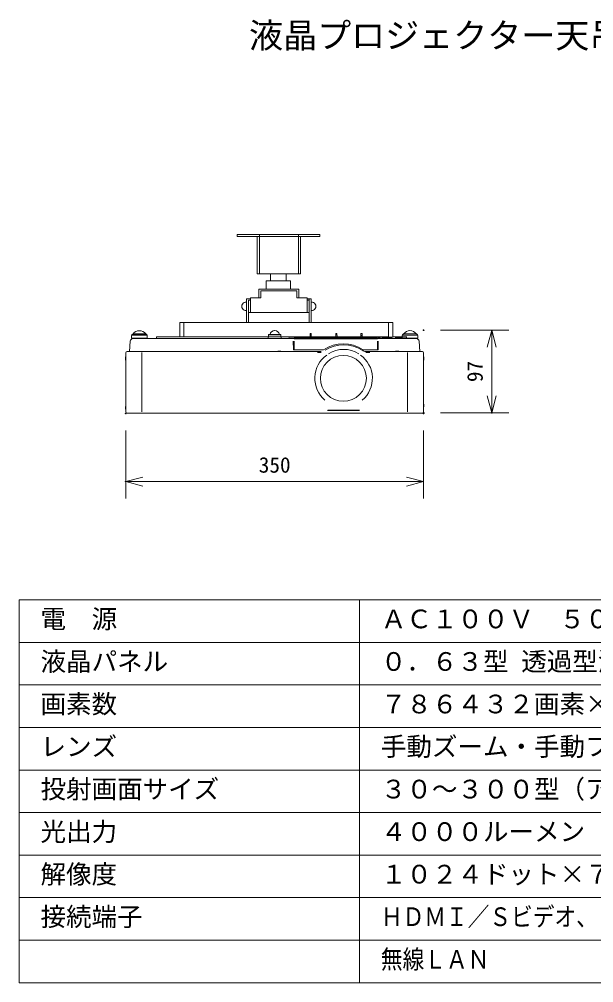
# Model space of a CAD drawing. Units: millimetres, scale not verified. Extents: x -62 to 63, y -57 to 57.
# Drawn here: x -62.5 to 5, y -56.5 to 56.7 of the extents above; entities that cross this region are included whole.
import ezdxf
from ezdxf.enums import TextEntityAlignment as Align

# ---------------------------------------------------------------- set-up
doc = ezdxf.new("R2010")
doc.units = ezdxf.units.MM
doc.header["$LTSCALE"] = 0.125
doc.header["$PDMODE"] = 32
doc.header["$PDSIZE"] = 0.0625
for name, color, linetype, lineweight in [('0-0_0', 7, 'Continuous', 9), ('0-1_WAKU', 1, 'Continuous', 18), ('0-3_GAIKEI', 1, 'Continuous', 18), ('0-6_SUNPO', 7, 'Continuous', 9), ('0-7_S1', 1, 'Continuous', 18)]:
    doc.layers.add(name, color=color, linetype=linetype, lineweight=lineweight)
doc.layers.add('0-2_MOJI1', color=7, linetype='Continuous')
doc.layers.add('0-5_DEFPOINTS', color=7, linetype='Continuous')
doc.styles.add('ＭＳ ゴシック', font='')
doc.styles.get('ＭＳ ゴシック').set_extended_font_data('MS Gothic')

# ---------------------------------------------------------------- blocks, each defined once
blk = doc.blocks.new('_OPEN30')
at = {"layer": '0-0_0'}
blk.add_line((0, 0), (-1, 0), dxfattribs=at)
blk.add_lwpolyline([(-1, 0.26795), (0, 0), (-1, -0.26795)], dxfattribs=at)
blk = doc.blocks.new('D8')
at = {"layer": '0-5_DEFPOINTS'}
for p in [(-51.2696, 11.0804), (-16.2696, 11.0804), (-51.2696, 3.0804)]:
    blk.add_point(p, dxfattribs=at)
at = {"layer": '0-6_SUNPO'}
for p, q in [((-51.2696, 9.0804), (-51.2696, 1.0804)), ((-16.2696, 9.0804), (-16.2696, 1.0804)), ((-18.2696, 3.0804), (-49.2696, 3.0804))]:
    blk.add_line(p, q, dxfattribs=at)
at = {"layer": '0-6_SUNPO', "xscale": 2, "yscale": 2, "rotation": 180}
blk.add_blockref('_OPEN30', (-51.2696, 3.0804), dxfattribs=at)
at = {"layer": '0-6_SUNPO', "xscale": 2, "yscale": 2}
blk.add_blockref('_OPEN30', (-16.2696, 3.0804), dxfattribs=at)
at = {"layer": '0-6_SUNPO', "style": 'ＭＳ ゴシック'}
blk.add_text('350', height=1.833, dxfattribs=at).set_placement((-35.6446, 3.5804), align=Align.BOTTOM_LEFT)
blk = doc.blocks.new('D6')
at = {"layer": '0-5_DEFPOINTS'}
for p in [(-16.2704, 20.8795), (-16.2704, 11.1795), (-8.2704, 11.1795)]:
    blk.add_point(p, dxfattribs=at)
at = {"layer": '0-6_SUNPO'}
for p, q in [((-14.2704, 20.8795), (-6.2704, 20.8795)), ((-8.2704, 18.8795), (-8.2704, 13.1795)), ((-14.2704, 11.1795), (-6.2704, 11.1795))]:
    blk.add_line(p, q, dxfattribs=at)
at = {"layer": '0-6_SUNPO', "xscale": 2, "yscale": 2}
for p, rotation in [((-8.2704, 20.8795), 90), ((-8.2704, 11.1795), 270)]:
    blk.add_blockref('_OPEN30', p, dxfattribs=dict(at, rotation=rotation))
at = {"layer": '0-6_SUNPO', "style": 'ＭＳ ゴシック'}
blk.add_text('97', height=1.833, rotation=90, dxfattribs=at).set_placement((-8.7704, 14.7795), align=Align.BOTTOM_LEFT)

msp = doc.modelspace()

# ---------------------------------------------------------------- linework, layer by layer
at = {"layer": '0-1_WAKU', "color": 4}
for p, q in [((-62.4792, -11.5299), (-62.4792, -56.5299)), ((-62.4792, -11.5299), (62.5208, -11.5299)), ((-22.4792, -11.5299), (-22.4792, -56.5299)), ((62.5208, -56.5299), (-62.4792, -56.5299))]:
    msp.add_line(p, q, dxfattribs=at)
at = {"layer": '0-1_WAKU'}
for p, q in [((-62.4792, -16.5299), (62.5208, -16.5299)), ((-62.4792, -21.5299), (62.5208, -21.5299)), ((-62.4792, -26.5299), (62.5208, -26.5299)), ((-62.4792, -31.5299), (62.5208, -31.5299)), ((-62.4792, -36.5299), (62.5208, -36.5299)), ((-62.4792, -41.5299), (62.5208, -41.5299)), ((-62.4792, -46.5299), (62.5208, -46.5299)), ((-62.4792, -51.5299), (62.5208, -51.5299))]:
    msp.add_line(p, q, dxfattribs=at)
at = {"layer": '0-3_GAIKEI'}
for p, q in [((-28.4014, 22.236), (-35.5378, 22.236)), ((-49.2883, 19.2541), (-49.2883, 19.5221)), ((-49.2876, 19.2541), (-49.2876, 19.5221)), ((-49.2876, 19.2541), (-49.2854, 19.2426)), ((-49.2583, 19.5988), (-47.4583, 19.5988)), ((-49.2583, 19.5521), (-49.2583, 19.5988)), ((-49.2376, 19.6393), (-49.1083, 19.7231)), ((-49.2376, 19.6393), (-47.479, 19.6393)), ((-49.1083, 19.7231), (-47.6083, 19.7231)), ((-47.479, 19.6393), (-47.6083, 19.7231)), ((-47.4583, 19.5521), (-47.4583, 19.5988)), ((-47.4289, 19.5221), (-47.4289, 19.2541)), ((-33.2167, 19.2041), (-33.1946, 19.6267)), ((-31.722, 19.6267), (-33.1946, 19.6267)), ((-31.7719, 19.6741), (-33.1446, 19.6741)), ((-32.4683, 20.1241), (-32.4483, 20.1241)), ((-31.6983, 19.1741), (-31.722, 19.6267)), ((-30.6814, 19.3435), (-18.6317, 19.3435)), ((-28.3105, 19.3435), (-28.3027, 19.7935)), ((-28.307, 19.5435), (-28.1703, 19.5435)), ((-28.3027, 19.7935), (-28.1747, 19.7935)), ((-28.1668, 19.3435), (-28.1747, 19.7935)), ((-25.2805, 19.3435), (-25.2727, 19.7935)), ((-25.2727, 19.7935), (-25.1447, 19.7935)), ((-25.1368, 19.3435), (-25.1447, 19.7935)), ((-22.3305, 19.3435), (-22.3227, 19.7935)), ((-22.327, 19.5435), (-22.1903, 19.5435)), ((-22.3227, 19.7935), (-22.1947, 19.7935)), ((-22.1868, 19.3435), (-22.1947, 19.7935)), ((-18.3153, 19.3741), (-17.4883, 19.3741)), ((-18.3119, 19.2776), (-17.4883, 19.2776)), ((-17.4883, 19.2541), (-17.4883, 19.5221)), ((-17.4876, 19.2541), (-17.4876, 19.5221)), ((-17.4876, 19.2541), (-17.4854, 19.2426)), ((-17.4583, 19.5521), (-17.4583, 19.5988)), ((-15.6583, 19.5988), (-17.4583, 19.5988)), ((-17.4376, 19.6393), (-17.3083, 19.7231)), ((-17.3083, 19.7231), (-15.8083, 19.7231)), ((-15.679, 19.6393), (-15.8083, 19.7231)), ((-15.6583, 19.5521), (-15.6583, 19.5988)), ((-15.6289, 19.5221), (-15.6289, 19.2541)), ((-15.6283, 19.2541), (-15.6283, 19.5221)), ((-47.4589, 19.2241), (-49.2577, 19.2241)), ((-48.9083, 19.2241), (-48.9083, 19.1741)), ((-48.8427, 19.2264), (-48.8366, 19.2241)), ((-47.8739, 19.2263), (-47.8799, 19.2241)), ((-47.8083, 19.2241), (-47.8083, 19.1741)), ((-34.3083, 19.2041), (-33.1583, 19.2041)), ((-34.3083, 19.1741), (-34.3083, 19.2041)), ((-34.2783, 19.1741), (-34.2783, 19.2041)), ((-33.2783, 19.1741), (-33.2783, 19.2041)), ((-33.1583, 19.1741), (-33.1583, 19.2041)), ((-30.7812, 19.2505), (-30.7887, 19.1435)), ((-30.2726, 19.247), (-30.2717, 19.1435)), ((-30.2605, 17.8635), (-30.2694, 18.8831)), ((-20.3887, 19.1435), (-30.1887, 19.1435)), ((-30.1884, 19.247), (-20.3875, 19.247)), ((-30.1884, 19.247), (-20.3875, 19.247)), ((-30.1884, 19.247), (-30.1884, 19.1435)), ((-30.1884, 17.8975), (-30.1884, 18.8831)), ((-20.3875, 19.1435), (-20.3875, 19.247)), ((-20.3875, 18.8831), (-20.3875, 17.8975)), ((-20.3154, 17.8635), (-20.3065, 18.8831)), ((-20.3042, 19.1435), (-20.3033, 19.247)), ((-20.3033, 19.247), (-20.0835, 19.247)), ((-20.0835, 19.247), (-20.0762, 19.1435)), ((-19.7962, 19.2505), (-19.7887, 19.1435)), ((-19.7962, 19.247), (-18.6351, 19.247)), ((-19.7962, 19.247), (-18.6351, 19.247)), ((-15.6589, 19.2241), (-17.4577, 19.2241)), ((-17.2583, 19.1741), (-17.2583, 19.2241)), ((-17.1083, 19.2241), (-17.1083, 19.1741)), ((-16.0739, 19.2263), (-16.0799, 19.2241)), ((-16.0083, 19.2241), (-16.0083, 19.1741)), ((-15.7432, 19.1667), (-15.7433, 19.1666)), ((-15.7358, 19.2241), (-15.7358, 19.1691)), ((-15.5029, 18.8945), (-15.5041, 18.8944)), ((-49.9883, 17.0441), (-49.9583, 17.0441)), ((-49.9883, 16.6565), (-49.9883, 17.0441)), ((-49.9883, 16.6565), (-49.9883, 17.0441)), ((-49.9883, 17.0441), (-49.9583, 17.0441)), ((-49.9883, 17.0441), (-49.9583, 17.0441)), ((-49.9883, 16.6565), (-49.9883, 17.0441)), ((-49.9883, 17.0141), (-49.9583, 17.0141)), ((-49.9883, 17.0141), (-49.9583, 17.0141)), ((-49.9883, 17.0141), (-49.9583, 17.0141)), ((-27.0118, 17.6735), (-49.8115, 17.6741)), ((-26.9814, 17.6741), (-49.8083, 17.6741)), ((-26.9814, 17.6741), (-49.8083, 17.6741)), ((-48.0623, 10.5706), (-48.0623, 17.5276)), ((-32.1083, 17.7041), (-31.7207, 17.7041)), ((-32.1083, 17.7041), (-32.1083, 17.6741)), ((-32.0783, 17.7041), (-32.0783, 17.6741)), ((-31.9083, 17.7041), (-31.9083, 17.6741)), ((-31.8571, 17.7041), (-31.8571, 17.6741)), ((-31.7295, 17.7041), (-31.7295, 17.6741)), ((-31.7207, 17.7041), (-31.7207, 17.6741)), ((-26.7094, 17.8635), (-30.2605, 17.8635)), ((-20.3154, 17.8635), (-22.068, 17.8635)), ((-20.3154, 17.8635), (-22.068, 17.8635)), ((-21.7655, 17.6735), (-15.1387, 17.6735)), ((-21.7351, 17.6741), (-15.1083, 17.6741)), ((-15.1083, 17.6741), (-21.7351, 17.6741)), ((-18.2583, 17.7041), (-18.2583, 17.6741)), ((-18.2583, 17.7041), (-17.8707, 17.7041)), ((-18.2283, 17.7041), (-18.2283, 17.6741)), ((-18.0583, 17.7041), (-18.0583, 17.6741)), ((-18.0071, 17.7041), (-18.0071, 17.6741)), ((-17.8795, 17.7041), (-17.8795, 17.6741)), ((-17.8707, 17.7041), (-17.8707, 17.6741)), ((-16.8543, 17.5276), (-16.8543, 10.5706)), ((-49.9883, 16.8441), (-49.9583, 16.8441)), ((-49.9883, 16.7929), (-49.9583, 16.7929)), ((-49.9883, 16.6653), (-49.9583, 16.6653)), ((-49.9883, 16.6565), (-49.9583, 16.6565)), ((-50.0083, 11.2033), (-49.9583, 11.2033)), ((-50.0083, 10.8881), (-50.0083, 11.2033)), ((-50.0083, 11.1733), (-49.9583, 11.1733)), ((-50.0083, 11.1107), (-49.9583, 11.1107)), ((-50.0083, 11.0807), (-49.9583, 11.0807)), ((-50.0083, 11.0107), (-49.9583, 11.0107)), ((-50.0083, 10.9807), (-49.9583, 10.9807)), ((-26.2358, 10.7136), (-22.4807, 10.7136)), ((-26.2323, 10.7717), (-22.4816, 10.7717))]:
    msp.add_line(p, q, dxfattribs=at)
at = {"layer": '0-3_GAIKEI', "color": 7}
for p, q in [((-49.5083, 17.6741), (-49.4269, 18.8941)), ((-30.2412, 19.1741), (-49.1276, 19.1741)), ((-16.9444, 19.1741), (-46.322, 19.1741)), ((-20.3887, 19.1435), (-30.1887, 19.1435)), ((-15.7889, 19.1741), (-20.2753, 19.1741)), ((-15.4896, 18.8941), (-15.4083, 17.6741)), ((-49.9583, 10.5741), (-49.9583, 17.5241)), ((-14.9583, 17.5241), (-14.9583, 10.5741)), ((-14.9583, 17.5241), (-14.9583, 10.5741)), ((-14.9283, 17.0441), (-14.9583, 17.0441)), ((-14.9283, 17.0441), (-14.9583, 17.0441)), ((-14.9283, 17.0441), (-14.9583, 17.0441)), ((-14.9283, 17.0141), (-14.9583, 17.0141)), ((-14.9283, 17.0141), (-14.9583, 17.0141)), ((-14.9283, 17.0141), (-14.9583, 17.0141)), ((-14.9283, 17.0441), (-14.9283, 16.6565)), ((-14.9283, 17.0441), (-14.9283, 16.6565)), ((-14.9283, 17.0441), (-14.9283, 16.6565)), ((-14.9283, 16.8441), (-14.9583, 16.8441)), ((-14.9283, 16.8441), (-14.9583, 16.8441)), ((-14.9283, 16.8441), (-14.9583, 16.8441)), ((-14.9283, 16.7929), (-14.9583, 16.7929)), ((-14.9283, 16.7929), (-14.9583, 16.7929)), ((-14.9283, 16.7929), (-14.9583, 16.7929)), ((-14.9283, 16.6653), (-14.9583, 16.6653)), ((-14.9283, 16.6565), (-14.9583, 16.6565)), ((-14.9283, 11.4562), (-14.9583, 11.4562)), ((-14.9283, 11.4264), (-14.9583, 11.4264)), ((-14.9283, 11.3647), (-14.9583, 11.3647)), ((-14.9283, 11.3349), (-14.9583, 11.3349)), ((-14.9283, 11.4562), (-14.9283, 11.1411)), ((-15.1083, 10.4241), (-49.8083, 10.4241)), ((-14.9283, 11.2649), (-14.9583, 11.2649)), ((-14.9283, 11.2347), (-14.9583, 11.2347)), ((-14.9583, 11.2338), (-14.9283, 11.2338)), ((-14.9283, 11.1712), (-14.9583, 11.1712)), ((-14.9283, 11.1411), (-14.9583, 11.1411))]:
    msp.add_line(p, q, dxfattribs=at)
at = {"layer": '0-3_GAIKEI'}
for points in [[(-47.4589, 19.5521), (-47.4439, 19.5481), (-47.4329, 19.5371), (-47.4289, 19.5221)], [(-47.4289, 19.2541), (-47.4312, 19.2426), (-47.4377, 19.2329), (-47.4474, 19.2264), (-47.4589, 19.2241)], [(-17.4876, 19.5221), (-17.4836, 19.5371), (-17.4727, 19.5481), (-17.4577, 19.5521)], [(-15.6589, 19.5521), (-15.6439, 19.5481), (-15.6329, 19.5371), (-15.6289, 19.5221)], [(-15.6289, 19.2541), (-15.6312, 19.2426), (-15.6377, 19.2329), (-15.6474, 19.2264), (-15.6589, 19.2241)], [(-49.2854, 19.2426), (-49.2788, 19.2328), (-49.2691, 19.2263), (-49.2577, 19.2241)], [(-17.4854, 19.2426), (-17.4788, 19.2328), (-17.4691, 19.2263), (-17.4577, 19.2241)]]:
    msp.add_lwpolyline(points, dxfattribs=at)
msp.add_circle((-24.3887, 14.5135), 2.7, dxfattribs=at)
for centre, radius, start, end in [((-49.2583, 19.5221), 0.03, 90, 180), ((-49.2083, 19.5988), 0.05, 125.8883, 180), ((-48.3583, 19.1757), 0.9285, 36.12593, 143.87407), ((-47.5083, 19.5988), 0.05, 0, 54.1117), ((-33.1446, 19.6241), 0.05, 90, 177), ((-32.4583, 19.5641), 0.5601, 91.02303, 168.56429), ((-32.4583, 19.5641), 0.5601, 11.43571, 88.97697), ((-31.7719, 19.6241), 0.05, 3, 90), ((-30.6814, 19.2435), 0.1, 90.00043, 176.00003), ((-19.8959, 19.2435), 0.1, 4, 90), ((-17.4583, 19.2541), 0.03, 180, 270), ((-17.4083, 19.5988), 0.05, 125.8883, 180), ((-17.2283, 19.716), 0.05, 146.24599, 171.70979), ((-16.5583, 19.2683), 0.8558, 33.75401, 146.24599), ((-15.8883, 19.716), 0.05, 8.29021, 33.75401), ((-15.7083, 19.5988), 0.05, 0, 54.1117), ((-15.6583, 19.5221), 0.03, 0, 90), ((-15.6583, 19.2541), 0.03, 270, 0), ((-24.3887, 14.4835), 4.1, 55.52672, 124.47328), ((-24.3583, 14.5141), 3.95, 56.47908, 123.52092), ((-15.6526, 19.0836), 0.05, 56.94411, 93.31189), ((-24.3583, 14.5141), 3.3801, 125.90962, 229.5391), ((-24.3583, 14.5141), 3.3986, 58.25783, 121.74217), ((-24.3583, 14.5141), 3.3801, 310.52881, 54.09038), ((-21.7351, 18.4741), 0.8, 236.47908, 270)]:
    msp.add_arc(centre, radius, start, end, dxfattribs=at)
at = {"layer": '0-3_GAIKEI', "color": 7}
for centre, radius, start, end in [((-49.1276, 18.8741), 0.3, 90, 176.18592), ((-15.7889, 18.8741), 0.3, 3.81407, 90), ((-49.8083, 17.5241), 0.15, 90.00006, 180), ((-49.8083, 17.5241), 0.15, 90.00006, 180), ((-15.1083, 17.5241), 0.15, 0, 90), ((-15.1083, 17.5241), 0.15, 0, 90), ((-49.8083, 10.5741), 0.15, 180, 270), ((-15.1083, 10.5741), 0.15, 270.00006, 0)]:
    msp.add_arc(centre, radius, start, end, dxfattribs=at)
at = {"layer": '0-7_S1'}
for p, q in [((-36.8794, 31.4183), (-27.1622, 31.4183)), ((-36.8794, 31.1763), (-36.8794, 31.4183)), ((-34.5046, 26.778), (-34.5046, 31.1763)), ((-34.2626, 26.778), (-34.2626, 31.4183)), ((-29.6765, 26.778), (-29.6765, 31.4183)), ((-29.4345, 26.778), (-29.4345, 31.1763)), ((-34.5046, 26.778), (-29.4345, 26.778)), ((-32.9422, 25.9851), (-32.9422, 26.778)), ((-31.0994, 25.9851), (-31.0994, 26.778)), ((-34.3249, 24.9876), (-29.6143, 24.9876)), ((-34.3249, 23.9901), (-34.3249, 24.9876)), ((-29.6143, 23.9901), (-29.6143, 24.9876)), ((-35.7829, 23.8474), (-35.2926, 23.8474)), ((-35.7829, 21.0673), (-35.7829, 23.8474)), ((-35.2926, 23.9901), (-34.0797, 23.9901)), ((-35.2926, 22.236), (-35.2926, 23.9901)), ((-34.0797, 23.9901), (-34.0797, 24.8144)), ((-34.0797, 24.8144), (-29.8595, 24.8144)), ((-29.8595, 23.9901), (-29.8595, 24.8144)), ((-28.6466, 23.9901), (-29.8595, 23.9901)), ((-28.6466, 22.236), (-28.6466, 23.9901)), ((-28.1563, 23.8474), (-28.6466, 23.8474)), ((-28.4014, 21.0673), (-28.4014, 23.8474)), ((-28.1563, 21.0673), (-28.1563, 23.8474)), ((-35.5378, 21.0673), (-35.5378, 23.7048)), ((-35.5378, 23.7048), (-35.2926, 23.7048)), ((-28.4014, 23.7048), (-28.6466, 23.7048)), ((-43.6227, 21.0673), (-43.6227, 19.4013)), ((-18.5731, 21.0673), (-43.6227, 21.0673)), ((-43.1282, 21.0673), (-43.1282, 19.4013)), ((-19.0676, 21.0673), (-19.0676, 19.4013)), ((-18.5731, 21.0673), (-18.5731, 19.4013)), ((-46.3355, 19.4013), (-46.3355, 19.1741)), ((-19.0676, 19.4013), (-46.3355, 19.4013)), ((-16.9356, 19.4013), (-18.5731, 19.4013)), ((-16.9659, 19.4013), (-16.9659, 19.1741)), ((-16.9659, 19.1741), (-46.3355, 19.1741)), ((-26.9787, 17.5276), (-27.4404, 17.5276)), ((-21.2762, 17.5276), (-21.7559, 17.5276))]:
    msp.add_line(p, q, dxfattribs=at)
for points in [[(-36.8794, 31.1763), (-27.1622, 31.1763), (-27.1622, 31.4183)], [(-30.5875, 24.9876), (-30.5875, 25.9851), (-33.4541, 25.9851), (-33.4541, 24.9876)]]:
    msp.add_lwpolyline(points, dxfattribs=at)
for centre, start, end in [((-35.8297, 22.9831), 84.54252, 275.45748), ((-28.1094, 22.9831), 264.54252, 95.45748)]:
    msp.add_arc(centre, 0.4922, start, end, dxfattribs=at)

# ---------------------------------------------------------------- block references
at = {"layer": '0-6_SUNPO'}
for name in ['D6', 'D8']:
    msp.add_blockref(name, (1.3113, -0.7108), dxfattribs=at)

# ---------------------------------------------------------------- texts
at = {"layer": '0-2_MOJI1', "style": 'ＭＳ ゴシック'}
for s, height, p in [('液晶プロジェクター天吊り金具付', 2.933, (-35.4792, 52.4701)), ('電\u3000源', 2.199, (-59.9792, -15.5299)), ('ＡＣ１００Ｖ\u3000５０／６０Ｈｚ', 2.199, (-19.9792, -15.5299)), ('液晶パネル', 2.199, (-59.9792, -20.5299)), ('０．６３型 透過型液晶パネル ３原色方式', 2.199, (-19.9792, -20.5299)), ('画素数', 2.199, (-59.9792, -25.5299)), ('７８６４３２画素×３枚', 2.199, (-19.9792, -25.5299)), ('レンズ', 2.199, (-59.9792, -30.5299)), ('手動ズーム・手動フォーカスレンズ', 2.199, (-19.9792, -30.5299)), ('投射画面サイズ', 2.199, (-59.9792, -35.5299)), ('３０～３００型（アスペクト比４：３）', 2.199, (-19.9792, -35.5299)), ('光出力', 2.199, (-59.9792, -40.5299)), ('４０００ルーメン', 2.199, (-19.9792, -40.5299)), ('解像度', 2.199, (-59.9792, -45.5299)), ('１０２４ドット×７６８ドット', 2.199, (-19.9792, -45.5299)), ('接続端子', 2.199, (-59.9792, -50.5299))]:
    msp.add_text(s, height=height, dxfattribs=at).set_placement(p, align=Align.BOTTOM_LEFT)
at = {"layer": '0-2_MOJI1', "style": 'ＭＳ ゴシック', "width": 0.85}
for s, p in [('ＨＤＭＩ／Ｓビデオ、ＲＧＢ、シリアル／ＬＡＮ、ＵＳＢ', (-19.9792, -50.5299)), ('無線ＬＡＮ', (-19.9792, -55.5299))]:
    msp.add_text(s, height=2.199, dxfattribs=at).set_placement(p, align=Align.BOTTOM_LEFT)

doc.saveas('drawing.dxf')
